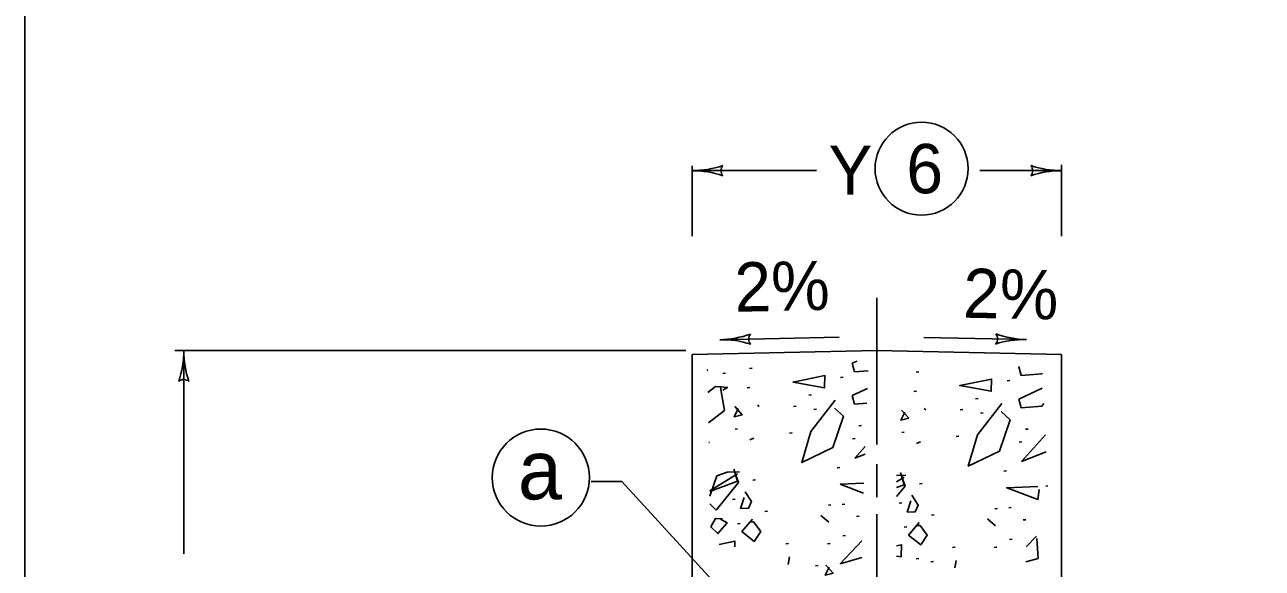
# Model space of a CAD drawing. Extents: x 1007 to 1035.5, y 1000.5 to 1021.5.
# Drawn here: x 1007 to 1012.02, y 1003.35 to 1005.56 of the extents above; entities that cross this region are included whole.
import ezdxf

# ---------------------------------------------------------------- set-up
doc = ezdxf.new("R2010")
doc.units = 0
for name, color, linetype in [('Level 1', 7, 'Continuous'), ('Level 10', 7, 'Continuous'), ('Level 11', 7, 'Continuous')]:
    doc.layers.add(name, color=color, linetype=linetype)

msp = doc.modelspace()

# ---------------------------------------------------------------- linework, layer by layer
at = {"layer": 'Level 1'}
for p, q in [((1009.708, 1004.7002), (1009.708, 1004.9853)), ((1011.208, 1004.7002), (1011.208, 1004.9888)), ((1009.708, 1004.9658), (1010.2127, 1004.9658)), ((1010.8763, 1004.9658), (1011.208, 1004.9658)), ((1010.458, 1003.8548), (1010.458, 1004.4497)), ((1010.3056, 1004.2901), (1009.8208, 1004.28)), ((1010.6493, 1004.2893), (1011.0652, 1004.2805)), ((1007.6096, 1004.2357), (1009.6824, 1004.2357)), ((1007.6455, 1003.4109), (1007.6455, 1004.2357)), ((1010.458, 1004.2357), (1009.708, 1004.22)), ((1009.708, 1002.22), (1009.708, 1004.22)), ((1010.458, 1004.2357), (1011.208, 1004.22)), ((1011.208, 1002.22), (1011.208, 1004.22)), ((1010.458, 1003.6416), (1010.458, 1003.7757)), ((1009.2985, 1003.7051), (1009.4235, 1003.7051)), ((1009.4235, 1003.7051), (1009.8918, 1003.1936)), ((1010.458, 1002.7288), (1010.458, 1003.5728))]:
    msp.add_line(p, q, dxfattribs=at)
for points in [[(1010.3779, 1004.1932), (1010.3584, 1004.1842)], [(1010.3584, 1004.1842), (1010.3678, 1004.1495)], [(1011.0363, 1004.1707), (1011.0347, 1004.1699)], [(1011.0347, 1004.1699), (1011.044, 1004.1353)], [(1009.772, 1004.1562), (1009.7699, 1004.159)], [(1009.77, 1004.1537), (1009.772, 1004.1562)], [(1009.8441, 1004.1448), (1009.8334, 1004.1435)], [(1009.9521, 1004.1644), (1009.9414, 1004.1631)], [(1010.2474, 1004.1347), (1010.118, 1004.1079), (1010.2461, 1004.0853), (1010.2474, 1004.136)], [(1010.3209, 1004.1284), (1010.3103, 1004.1271)], [(1010.3678, 1004.1495), (1010.4228, 1004.1538)], [(1010.6283, 1004.1502), (1010.6177, 1004.1488)], [(1010.9237, 1004.1204), (1010.7943, 1004.0937), (1010.9223, 1004.071), (1010.9237, 1004.1218)], [(1011.044, 1004.1353), (1011.128, 1004.1419)], [(1011.128, 1004.1419), (1011.1301, 1004.1448)], [(1009.8027, 1004.0908), (1009.7718, 1004.0658)], [(1009.8533, 1004.0868), (1009.8027, 1004.0908)], [(1009.8253, 1004.0775), (1009.824, 1004.0922)], [(1009.84, 1003.9922), (1009.8253, 1004.0775)], [(1009.8333, 1004.0748), (1009.852, 1004.0855)], [(1009.9423, 1004.0859), (1009.9316, 1004.0846)], [(1010.4201, 1004.0819), (1010.3584, 1004.0533)], [(1010.6185, 1004.0717), (1010.6078, 1004.0703)], [(1010.9972, 1004.1142), (1010.9865, 1004.1128)], [(1011.1293, 1004.0831), (1011.0347, 1004.039)], [(1010.2891, 1004.0348), (1010.1904, 1003.9081), (1010.153, 1003.7814), (1010.2798, 1003.8428), (1010.3224, 1003.9695), (1010.2864, 1004.0028)], [(1010.1933, 1004.0564), (1010.1826, 1004.0551)], [(1010.3584, 1004.0533), (1010.3678, 1004.0186)], [(1010.3678, 1004.0186), (1010.4178, 1004.0225)], [(1010.9653, 1004.0206), (1010.8667, 1003.8938), (1010.8293, 1003.7672), (1010.956, 1003.8285), (1010.9987, 1003.9553), (1010.9627, 1003.9886)], [(1010.8695, 1004.0422), (1010.8588, 1004.0408)], [(1011.0347, 1004.039), (1011.044, 1004.0043)], [(1011.128, 1004.011), (1011.1359, 1004.0219)], [(1009.7742, 1003.9423), (1009.84, 1003.9922)], [(1009.8956, 1004.0008), (1009.8796, 1003.9674), (1009.9116, 1003.9754), (1009.8823, 1004.0088)], [(1009.98, 1004.0095), (1009.9733, 1004.0148)], [(1010.1311, 1004.0107), (1010.1204, 1004.0093)], [(1010.2129, 1003.9976), (1010.2023, 1003.9963)], [(1010.5718, 1003.9865), (1010.5558, 1003.9532), (1010.5878, 1003.9612), (1010.5585, 1003.9945)], [(1010.6563, 1003.9953), (1010.6496, 1004.0006)], [(1010.8073, 1003.9964), (1010.7967, 1003.9951)], [(1010.8892, 1003.9833), (1010.8785, 1003.982)], [(1011.044, 1004.0043), (1011.128, 1004.011)], [(1009.8932, 1003.919), (1009.8825, 1003.9177)], [(1010.3962, 1003.9321), (1010.3855, 1003.9308)], [(1009.9587, 1003.8801), (1009.9427, 1003.8734)], [(1010.1148, 1003.9027), (1010.1041, 1003.9013)], [(1010.37, 1003.8798), (1010.3593, 1003.8784)], [(1010.5694, 1003.9048), (1010.5588, 1003.9034)], [(1010.791, 1003.8884), (1010.7803, 1003.8871)], [(1011.1419, 1003.8937), (1011.0453, 1003.7858)], [(1011.0724, 1003.9178), (1011.0618, 1003.9165)], [(1009.7786, 1003.8633), (1009.7758, 1003.8629)], [(1010.4112, 1003.8471), (1010.3691, 1003.8001)], [(1010.6349, 1003.8658), (1010.6189, 1003.8592)], [(1011.0463, 1003.8655), (1011.0356, 1003.8642)], [(1011.0453, 1003.7858), (1011.1451, 1003.8257)], [(1010.3691, 1003.8001), (1010.41, 1003.8164)], [(1009.892, 1003.7366), (1009.7796, 1003.6672)], [(1009.8093, 1003.7273), (1009.78, 1003.6454)], [(1009.8507, 1003.7433), (1009.8093, 1003.7273)], [(1009.9, 1003.7446), (1009.8507, 1003.7433)], [(1009.892, 1003.7059), (1009.8773, 1003.7553)], [(1009.896, 1003.7006), (1009.88, 1003.7459)], [(1010.3078, 1003.7619), (1010.2972, 1003.7606)], [(1010.5763, 1003.7303), (1010.5383, 1003.7293)], [(1010.5683, 1003.7223), (1010.5383, 1003.7038)], [(1010.5683, 1003.6917), (1010.5536, 1003.741)], [(1010.5723, 1003.6863), (1010.5563, 1003.7317)], [(1010.9841, 1003.7477), (1010.9734, 1003.7463)], [(1009.7797, 1003.664), (1009.892, 1003.7059)], [(1009.8053, 1003.5886), (1009.896, 1003.7006)], [(1009.9652, 1003.7115), (1009.9545, 1003.7102)], [(1010.4055, 1003.698), (1010.3091, 1003.6939)], [(1010.3091, 1003.6939), (1010.404, 1003.6579)], [(1010.5383, 1003.6805), (1010.5683, 1003.6917)], [(1010.5383, 1003.6444), (1010.5723, 1003.6863)], [(1010.6414, 1003.6973), (1010.6308, 1003.6959)], [(1011.1107, 1003.685), (1010.9853, 1003.6797), (1011.112, 1003.6317), (1011.1173, 1003.673)], [(1011.1516, 1003.6871), (1011.1436, 1003.6861)], [(1009.8833, 1003.633), (1009.8727, 1003.6317)], [(1009.92, 1003.6406), (1009.9053, 1003.5953), (1009.9373, 1003.5966), (1009.9493, 1003.6233), (1009.924, 1003.6633)], [(1010.5596, 1003.6188), (1010.5489, 1003.6174)], [(1010.5963, 1003.6263), (1010.5816, 1003.581), (1010.6136, 1003.5823), (1010.6256, 1003.609), (1010.6003, 1003.649)], [(1009.7807, 1003.6143), (1009.8053, 1003.5886)], [(1010.0143, 1003.5839), (1010.0036, 1003.5826)], [(1010.2638, 1003.5393), (1010.2304, 1003.5673)], [(1010.2718, 1003.6101), (1010.2612, 1003.6088)], [(1010.3275, 1003.6133), (1010.3168, 1003.612)], [(1010.6905, 1003.5697), (1010.6798, 1003.5683)], [(1010.9481, 1003.5958), (1010.9374, 1003.5945)], [(1011.0038, 1003.5991), (1010.993, 1003.5978)], [(1009.832, 1003.5539), (1009.8027, 1003.5553), (1009.784, 1003.5206), (1009.8133, 1003.4939), (1009.8507, 1003.5366), (1009.824, 1003.5526)], [(1009.903, 1003.5348), (1009.8923, 1003.5335)], [(1009.9533, 1003.5526), (1009.9107, 1003.5019), (1009.96, 1003.4619), (1009.9867, 1003.5019), (1009.9573, 1003.5406), (1009.9427, 1003.5406)], [(1010.3863, 1003.5643), (1010.3757, 1003.5629)], [(1010.5793, 1003.5206), (1010.5686, 1003.5193)], [(1010.6296, 1003.5383), (1010.5869, 1003.4877), (1010.6363, 1003.4477), (1010.6629, 1003.4877), (1010.6336, 1003.5263), (1010.6189, 1003.5263)], [(1010.94, 1003.525), (1010.9067, 1003.553)], [(1011.0626, 1003.55), (1011.0519, 1003.5487)], [(1010.3308, 1003.4858), (1010.3201, 1003.4844)], [(1011.007, 1003.4715), (1010.9963, 1003.4702)], [(1011.1053, 1003.4837), (1011.0645, 1003.4405)], [(1011.1133, 1003.393), (1011.1067, 1003.473)], [(1009.8818, 1003.4624), (1009.8186, 1003.4493)], [(1009.8812, 1003.4401), (1009.8818, 1003.4638)], [(1010.0993, 1003.453), (1010.0887, 1003.4517)], [(1010.2686, 1003.453), (1010.2579, 1003.4517)], [(1010.3966, 1003.4636), (1010.3091, 1003.3712)], [(1010.558, 1003.4482), (1010.5383, 1003.4441)], [(1010.5567, 1003.3988), (1010.558, 1003.4495)], [(1010.7756, 1003.4388), (1010.7649, 1003.4374)], [(1010.9448, 1003.4388), (1010.9342, 1003.4374)], [(1010.0988, 1003.3685), (1010.1041, 1003.3993)], [(1010.2645, 1003.358), (1010.2485, 1003.3247), (1010.2805, 1003.3327), (1010.2512, 1003.366)], [(1010.3091, 1003.3712), (1010.3969, 1003.3959)], [(1010.5383, 1003.402), (1010.5567, 1003.3988)], [(1010.6283, 1003.3929), (1010.6177, 1003.3916)], [(1010.6873, 1003.3798), (1010.6765, 1003.3785)], [(1010.775, 1003.3543), (1010.7803, 1003.385)], [(1011.062, 1003.3785), (1011.1133, 1003.393)], [(1010.2195, 1003.3647), (1010.2088, 1003.3633)]]:
    msp.add_lwpolyline(points, dxfattribs=at)
for centre, radius in [((1010.6394, 1004.9741), 0.1886), ((1009.0944, 1003.7208), 0.1969)]:
    msp.add_circle(centre, radius, dxfattribs=at)
at = {"layer": 'Level 10'}
msp.add_line((1007, 1021.5), (1007, 1000.5), dxfattribs=at)
at = {"layer": 'Level 11'}
msp.add_lwpolyline([(1007, 1000.5), (1035.5, 1000.5), (1035.5, 1021.5), (1007, 1021.5)], close=True, dxfattribs=at)
for centre, radius, start, end in [((1009.708, 1005.3564), 0.3906, 270, 288.6688), ((1009.8565, 1004.9657), 0.0313, 138.7746, 220.8913), ((1011.0595, 1004.9658), 0.0313, 318.7746, 40.8913), ((1011.208, 1005.3564), 0.3906, 251.3472, 269.9939), ((1009.708, 1005.3564), 0.3906, 269.9878, 270), ((1009.708, 1004.5751), 0.3906, 71.3472, 89.9939), ((1011.208, 1004.5751), 0.3906, 90, 108.6688), ((1011.208, 1004.5751), 0.3906, 89.9878, 90), ((1009.8127, 1004.6705), 0.3906, 271.1911, 289.8599), ((1009.8127, 1004.6705), 0.3906, 271.1789, 271.1911), ((1009.829, 1003.8895), 0.3906, 72.5382, 91.185), ((1009.9693, 1004.283), 0.0313, 139.9657, 222.0824), ((1010.9167, 1004.2837), 0.0313, 317.5707, 39.6874), ((1011.057, 1003.89), 0.3906, 88.7961, 107.4649), ((1011.0734, 1004.671), 0.3906, 250.1433, 268.79), ((1011.057, 1003.89), 0.3906, 88.7839, 88.7961), ((1007.2549, 1004.2357), 0.3906, 341.3472, 359.9939), ((1008.0361, 1004.2357), 0.3906, 179.9878, 180), ((1008.0361, 1004.2357), 0.3906, 180, 198.6688), ((1007.6455, 1004.0871), 0.0313, 48.7746, 130.8913)]:
    msp.add_arc(centre, radius, start, end, dxfattribs=at)

# ---------------------------------------------------------------- texts
at = {"layer": 'Level 1'}
for s, height, p in [('6', 0.2, (1010.578, 1004.8741)), ('Y', 0.2, (1010.2617, 1004.8678)), ('a', 0.24, (1009.0014, 1003.6323))]:
    msp.add_text(s, height=height, dxfattribs=at).set_placement(p)
for rotation, p in [(1.1935, (1009.8823, 1004.393)), (358.8065, (1010.8065, 1004.3694))]:
    msp.add_text('2%', height=0.2, rotation=rotation, dxfattribs=at).set_placement(p)

doc.saveas('drawing.dxf')
